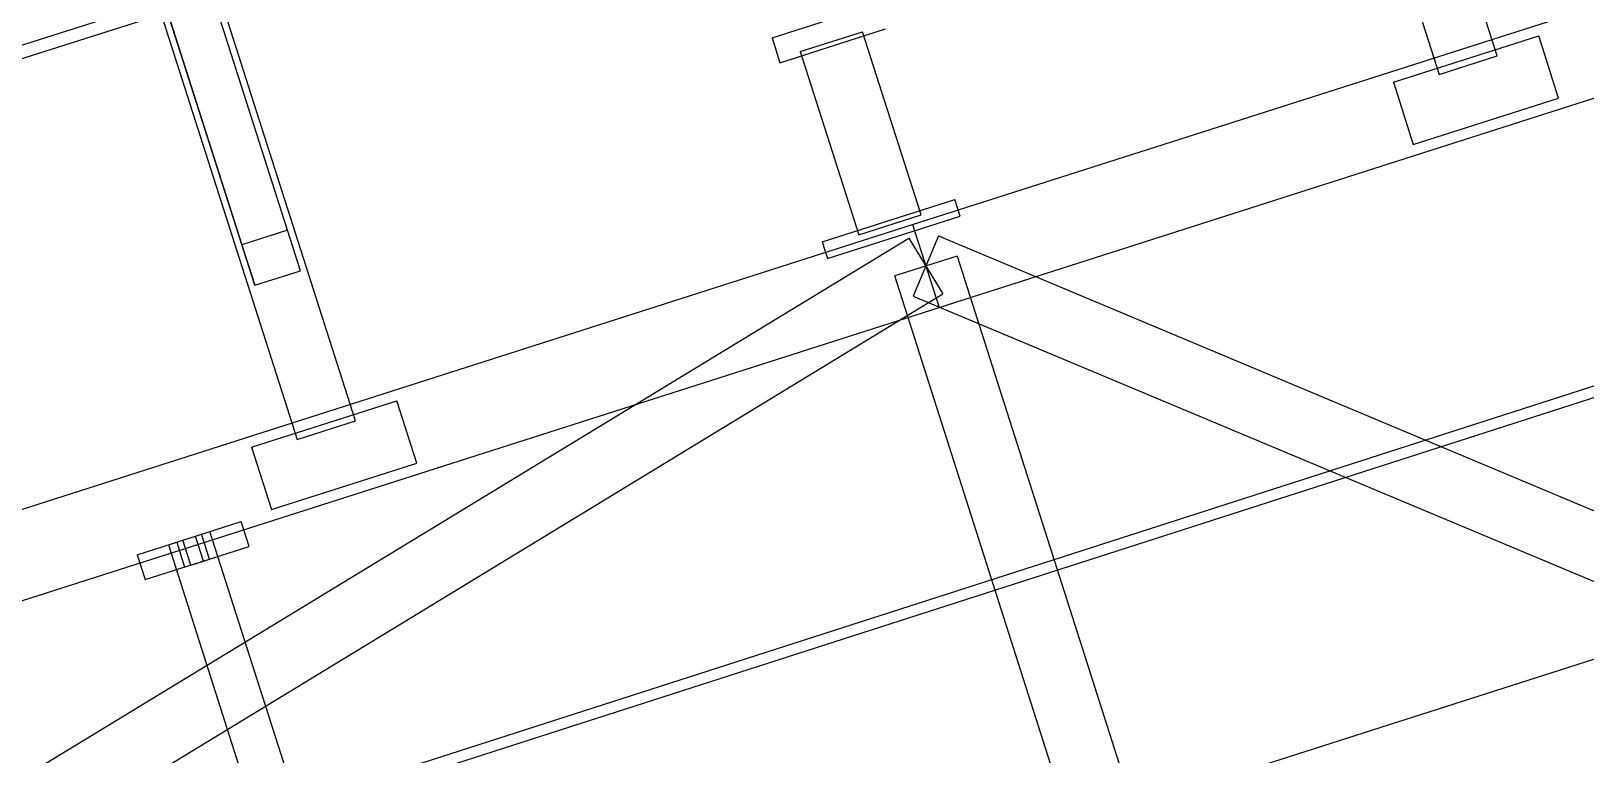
# Model space of a CAD drawing. Header units: millimetres. Extents: x -1970 to 59977, y -65068 to 6837.
# Drawn here: x 9928 to 10641, y 3021 to 3353 of the extents above; entities that cross this region are included whole.
import ezdxf

# ---------------------------------------------------------------- set-up
doc = ezdxf.new("R2010")
doc.units = ezdxf.units.MM
doc.layers.add('COTAS_P', color=1, linetype='Continuous', lineweight=0)
doc.layers.add('lateral_C01', color=7, linetype='Continuous', lineweight=0)
doc.dimstyles.new('R19_100', dxfattribs={"dimtxt": 250, "dimasz": 150, "dimexe": 150, "dimexo": 80, "dimgap": 100, "dimtad": 1, "dimtih": 1, "dimtoh": 1, "dimdsep": 46, "dimcen": 0.09, "dimadec": 0, "dimazin": 0, "dimtfac": 1, "dimtdec": 4, "dimtofl": 0, "dimtmove": 0, "dimatfit": 3, "dimfxl": 1, "dimtolj": 1, "dimtzin": 0, "dimarcsym": 0})

# ---------------------------------------------------------------- blocks, each defined once
blk = doc.blocks.new('*D0')
at = {"layer": 'COTAS_P', "color": 0, "lineweight": -2, "transparency": 16777216}
for p, q in [((10965.26, 3566.26), (10670.01, 4490.23)), ((1814.07, 1502.95), (10572.79, 4301.7)), ((1920.78, 676.2), (1625.54, 1600.18))]:
    blk.add_line(p, q, dxfattribs=at)
at = {"layer": 'COTAS_P', "color": 0, "transparency": 16777216}
for points in [[(10565.18, 4325.51), (10580.4, 4277.88), (10715.67, 4347.35)], [(1806.47, 1526.77), (1821.68, 1479.14), (1671.19, 1457.3)]]:
    blk.add_solid(points, dxfattribs=at)
at = {"layer": 'Defpoints', "color": 0, "transparency": 16777216}
for p in [(10715.67, 4347.35), (10989.61, 3490.06), (1945.13, 600)]:
    blk.add_point(p, dxfattribs=at)

msp = doc.modelspace()

# ---------------------------------------------------------------- linework, layer by layer
at = {"layer": 'lateral_C01'}
for p, q in [((10600.349, 3341.526), (10531.864, 3555.85)), ((10505.193, 3547.328), (10573.678, 3333.004)), ((9832.208, 3317.556), (10261.09, 3453.794)), ((10262.907, 3448.075), (9834.025, 3311.837)), ((10045.364, 3261.534), (10005.186, 3387.27)), ((10076.446, 3174.119), (10007.961, 3388.443)), ((9981.289, 3379.921), (10049.774, 3165.597)), ((9984.23, 3380.574), (10024.408, 3254.837)), ((10051.285, 3243.002), (10011.108, 3368.739)), ((10267.628, 3349.852), (10316.018, 3365.314)), ((10332.152, 3264.226), (10656.02, 3367.714)), ((10030.329, 3236.306), (9990.152, 3362.043)), ((10271.28, 3338.421), (10319.67, 3353.884)), ((10280.578, 3343.492), (10309.155, 3352.623)), ((10336.002, 3268.605), (10309.155, 3352.623)), ((10267.628, 3349.852), (10271.28, 3338.421)), ((10552.761, 3329.469), (10619.44, 3350.776)), ((10628.571, 3322.199), (10619.44, 3350.776)), ((10280.578, 3343.492), (10307.425, 3259.474)), ((10573.678, 3333.004), (10600.349, 3341.526)), ((10344.327, 3226.124), (10668.195, 3329.612)), ((10552.761, 3329.469), (10561.892, 3300.893)), ((2005.168, 413.212), (11044.69, 3318.69)), ((10561.892, 3300.893), (10628.571, 3322.199)), ((2006.698, 408.451), (11046.22, 3313.93)), ((10290.623, 3256.205), (10351.586, 3275.685)), ((10354.021, 3268.064), (10351.586, 3275.685)), ((10293.058, 3248.584), (10354.021, 3268.064)), ((10307.425, 3259.474), (10336.002, 3268.605)), ((9189.09, 2898.974), (10332.152, 3264.226)), ((10045.364, 3261.534), (10024.408, 3254.837)), ((10051.285, 3243.002), (10045.364, 3261.534)), ((10332.152, 3264.226), (10344.327, 3226.124)), ((10344.038, 3259.008), (10332.441, 3231.341)), ((10344.038, 3259.008), (10756.175, 3086.256)), ((9275.652, 2616.499), (10330.445, 3257.991)), ((10024.408, 3254.837), (10030.329, 3236.306)), ((10290.623, 3256.205), (10293.058, 3248.584)), ((10330.445, 3257.991), (10346.034, 3232.359)), ((10352.528, 3249.74), (10323.951, 3240.609)), ((10352.528, 3249.74), (10440.797, 2973.5)), ((10030.329, 3236.306), (10051.285, 3243.002)), ((10412.221, 2964.369), (10323.951, 3240.609)), ((9291.241, 2590.867), (10346.034, 3232.359)), ((10332.441, 3231.341), (10744.578, 3058.589)), ((9201.265, 2860.872), (10344.327, 3226.124)), ((10028.857, 3162.062), (10095.536, 3183.369)), ((10104.667, 3154.792), (10095.536, 3183.369)), ((10049.774, 3165.597), (10076.446, 3174.119)), ((10028.857, 3162.062), (10037.989, 3133.486)), ((10037.989, 3133.486), (10104.667, 3154.792)), ((9976.377, 3112.749), (10024.005, 3127.968)), ((9990.666, 3117.314), (10009.717, 3123.402)), ((10053.608, 2986.044), (10009.717, 3123.402)), ((10027.657, 3116.537), (10024.005, 3127.968)), ((9980.03, 3101.318), (10027.657, 3116.537)), ((9990.666, 3117.314), (10034.557, 2979.956)), ((9994.476, 3118.532), (9997.333, 3119.445)), ((9994.476, 3118.532), (9998.128, 3107.101)), ((9997.333, 3119.445), (10003.049, 3121.271)), ((10000.986, 3108.014), (9997.333, 3119.445)), ((10003.049, 3121.271), (10005.906, 3122.184)), ((10006.701, 3109.841), (10003.049, 3121.271)), ((10009.559, 3110.754), (10005.906, 3122.184)), ((9976.377, 3112.749), (9980.03, 3101.318)), ((10000.986, 3108.014), (10006.701, 3109.841)), ((10006.701, 3109.841), (10009.559, 3110.754)), ((10000.986, 3108.014), (9998.128, 3107.101)), ((10418.899, 2992.748), (10742.767, 3096.236))]:
    msp.add_line(p, q, dxfattribs=at)

# ---------------------------------------------------------------- dimensions: what is measured, and where the dimension line sits
at = {"layer": 'COTAS_P'}
dim = msp.add_aligned_dim(p1=(1945.131, 600), p2=(10989.61, 3490.056), distance=900, text='<> P', dimstyle='R19_100', dxfattribs=at)
dim.commit()
dim.dimension.update_dxf_attribs({"geometry": '*D0', "text_midpoint": (6193.431, 2902.324)})

doc.saveas('drawing.dxf')
